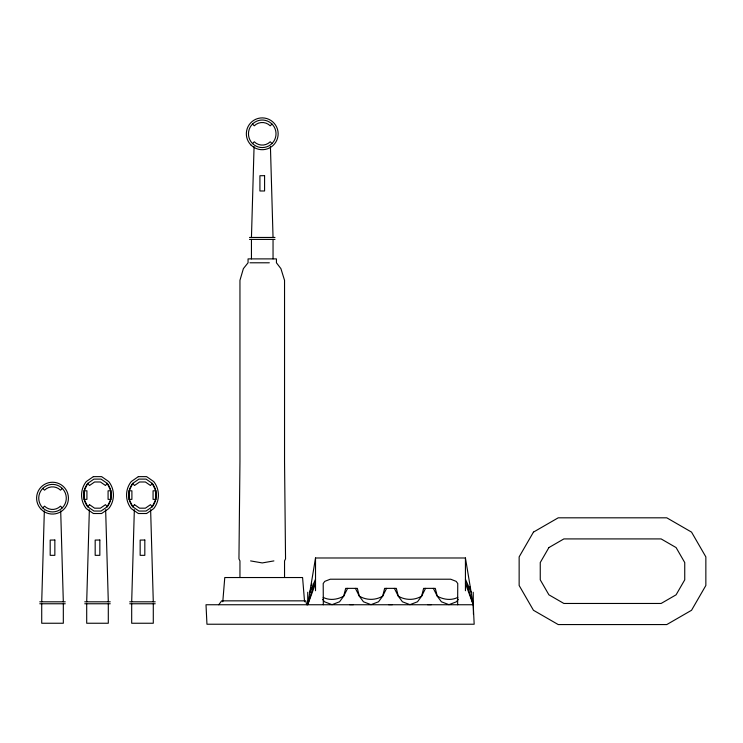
<?xml version="1.0" encoding="UTF-8"?>
<svg xmlns="http://www.w3.org/2000/svg" width="743" height="743" viewBox="0 0 743 743"><rect width="100%" height="100%" fill="white"/><g stroke="black" fill="none" stroke-linecap="round" stroke-linejoin="round"><path stroke-width="1.11" d="M41.719 601.811L44.339 510.85M86.699 601.811L89.364 509.698M131.687 601.811L134.344 509.698M251.45 237.454L254.069 146.501M222.789 601.728L224.776 577.534L302.577 577.534L304.565 601.728M471.146 592.255L465.434 579.215L473.226 604.746L206.006 604.746L206.953 624.231L474.173 624.231L473.226 604.746L465.434 557.984L315.524 557.984L307.732 604.746L315.524 583.506M310.045 592.459L310.89 587.982M311.317 585.753L311.735 583.515M309.812 592.255L315.524 579.215L307.732 604.746L307.732 592.255M84.191 490.798L87.758 483.387L93.934 479.105L101.067 479.105L107.243 483.387L110.809 490.798L110.809 499.361L107.243 506.772L101.067 511.045L93.934 511.045L87.758 506.772L84.191 499.361L84.191 490.798L86.922 490.798L86.922 499.361L84.191 499.361M129.18 490.798L132.746 483.387L138.922 479.105L146.055 479.105L152.231 483.387L155.789 490.798L155.789 499.361L152.231 506.772L146.055 511.045L138.922 511.045L132.746 506.772L129.18 499.361L129.18 490.798L131.901 490.798L131.901 499.361L129.18 499.361M347.613 588.363L343.712 596.155L339.551 601.784L332.028 604.663L324.496 601.784L322.713 599.369M386.583 588.363L382.682 596.155L378.521 601.784L370.989 604.663L363.466 601.784L359.306 596.155L355.405 588.363M425.553 588.363L421.652 596.155L417.492 601.784L409.96 604.663L402.437 601.784L398.276 596.155L394.375 588.363M458.245 599.369L456.462 601.784L448.93 604.663L441.407 601.784L437.246 596.155L433.345 588.363M218.739 604.746L221.665 600.846L305.689 600.846L306.729 604.746M252.509 143.538A13.773 13.773 0 0 0 275.551 137.362A13.773 13.773 0 0 0 258.685 120.487A13.773 13.773 0 0 0 252.509 143.538L254.264 141.783A11.294 11.294 0 0 0 270.229 141.783L271.984 143.538M271.984 124.053L270.229 125.808A11.294 11.294 0 0 0 254.264 125.808L252.509 124.053M42.778 507.896A13.773 13.773 0 0 1 48.954 484.845A13.773 13.773 0 0 1 65.821 501.72A13.773 13.773 0 0 1 42.778 507.896L44.534 506.141A11.294 11.294 0 0 0 60.508 506.141L62.263 507.896M62.263 488.411L60.508 490.166A11.294 11.294 0 0 0 44.534 490.166L42.778 488.411M457.827 597.372C451.326 600.734 443.46 599.638 437.246 596.155L435.296 588.363L423.603 588.363L421.652 596.155C414.492 600.418 405.437 600.418 398.276 596.155L396.325 588.363L384.633 588.363L382.682 596.155C375.521 600.418 366.466 600.418 359.306 596.155L357.355 588.363L345.662 588.363L343.712 596.155C337.498 599.638 329.632 600.734 323.131 597.372M250.595 560.909L262.251 562.925L273.898 560.909M249.499 237.454L274.994 237.454M249.499 239.404L274.994 239.404M249.964 262.79L269.337 262.79M110.809 490.798L108.079 490.798L108.079 499.361L110.809 499.361M155.789 490.798L153.067 490.798L153.067 499.361L155.789 499.361M39.769 601.811L65.263 601.811M84.748 601.811L110.252 601.811M129.737 601.811L155.231 601.811M39.769 603.762L65.263 603.762M84.748 603.762L110.252 603.762M129.737 603.762L155.231 603.762M349.563 604.663L353.454 604.663M388.533 604.663L392.425 604.663M427.504 604.663L431.395 604.663M465.434 583.506L473.226 604.746M469.855 586.868L470.273 589.106M270.424 146.501L273.043 237.454M150.625 509.698L153.29 601.811M105.645 509.698L108.302 601.811M60.694 510.85L63.322 601.811M473.44 614.21L473.226 592.255M465.434 557.984L465.434 590.731M457.642 604.746L457.753 583.506L456.165 581.36L450.695 579.215L330.264 579.215L324.784 581.36L323.205 583.506L323.316 604.746M315.524 557.984L315.524 590.731M284.541 577.348L284.541 560.909L285.544 558.866L284.541 461.533L284.541 280.325L280.91 268.632L276.433 262.79L276.433 258.889L248.06 258.889L248.06 262.79L243.379 268.632L239.952 280.325L239.952 461.533L238.949 558.866L239.952 560.909L239.952 577.348M273.043 239.404L273.043 258.889M251.45 239.404L251.45 258.889M153.29 603.762L153.29 623.247L131.687 623.247L131.687 603.762M108.302 603.762L108.302 623.247L86.699 623.247L86.699 603.762M63.322 603.762L63.322 623.247L41.719 623.247L41.719 603.762M533.446 532.118L519.143 556.888L519.143 585.493L533.446 610.272L558.225 624.566L666.777 624.566L691.547 610.272L705.85 585.493L705.85 556.888L691.547 532.118L666.777 517.815L558.225 517.815L533.446 532.118M548.901 547.572L540.254 562.544L540.254 579.837L548.901 594.818L563.881 603.465L661.121 603.465L676.093 594.818L684.74 579.837L684.74 562.544L676.093 547.572L661.121 538.916L563.881 538.916L548.901 547.572M89.513 504.664L87.758 506.772A18.872 18.872 0 0 1 87.758 483.387L89.513 485.495L94.575 481.984L100.426 481.984L105.487 485.495L107.243 483.387A18.872 18.872 0 0 1 107.243 506.772L105.487 504.664L100.426 508.175L94.575 508.175L89.513 504.664M134.502 504.664L132.746 506.772A18.872 18.872 0 0 1 132.746 483.387L134.502 485.495L139.563 481.984L145.405 481.984L150.476 485.495L152.231 483.387A18.872 18.872 0 0 1 152.231 506.772L150.476 504.664L145.405 508.175L139.563 508.175L134.502 504.664M93.386 476.635L86.253 481.575A21.788 21.788 0 0 0 86.253 508.574L93.386 513.515L101.615 513.515L108.747 508.574A21.788 21.788 0 0 0 108.747 481.575L101.615 476.635L93.386 476.635M138.365 476.635L131.232 481.575A21.788 21.788 0 0 0 131.232 508.574L138.365 513.515L146.603 513.515L153.736 508.574A21.788 21.788 0 0 0 153.736 481.575L146.603 476.635L138.365 476.635M264.582 175.673L259.92 175.729L259.92 190.979L264.582 190.979L264.582 175.673M54.852 540.022L50.19 540.077L50.19 555.337L54.852 555.337L54.852 540.022M99.841 540.022L95.178 540.077L95.178 555.337L99.841 555.337L99.841 540.022M144.82 540.022L140.158 540.077L140.158 555.337L144.82 555.337L144.82 540.022M250.995 145.043A15.909 15.909 0 0 0 277.613 137.91A15.909 15.909 0 0 0 258.127 118.434A15.909 15.909 0 0 0 250.995 145.043M41.264 509.401A15.909 15.909 0 0 0 67.882 502.268A15.909 15.909 0 0 0 48.397 482.783A15.909 15.909 0 0 0 41.264 509.401"/></g></svg>
